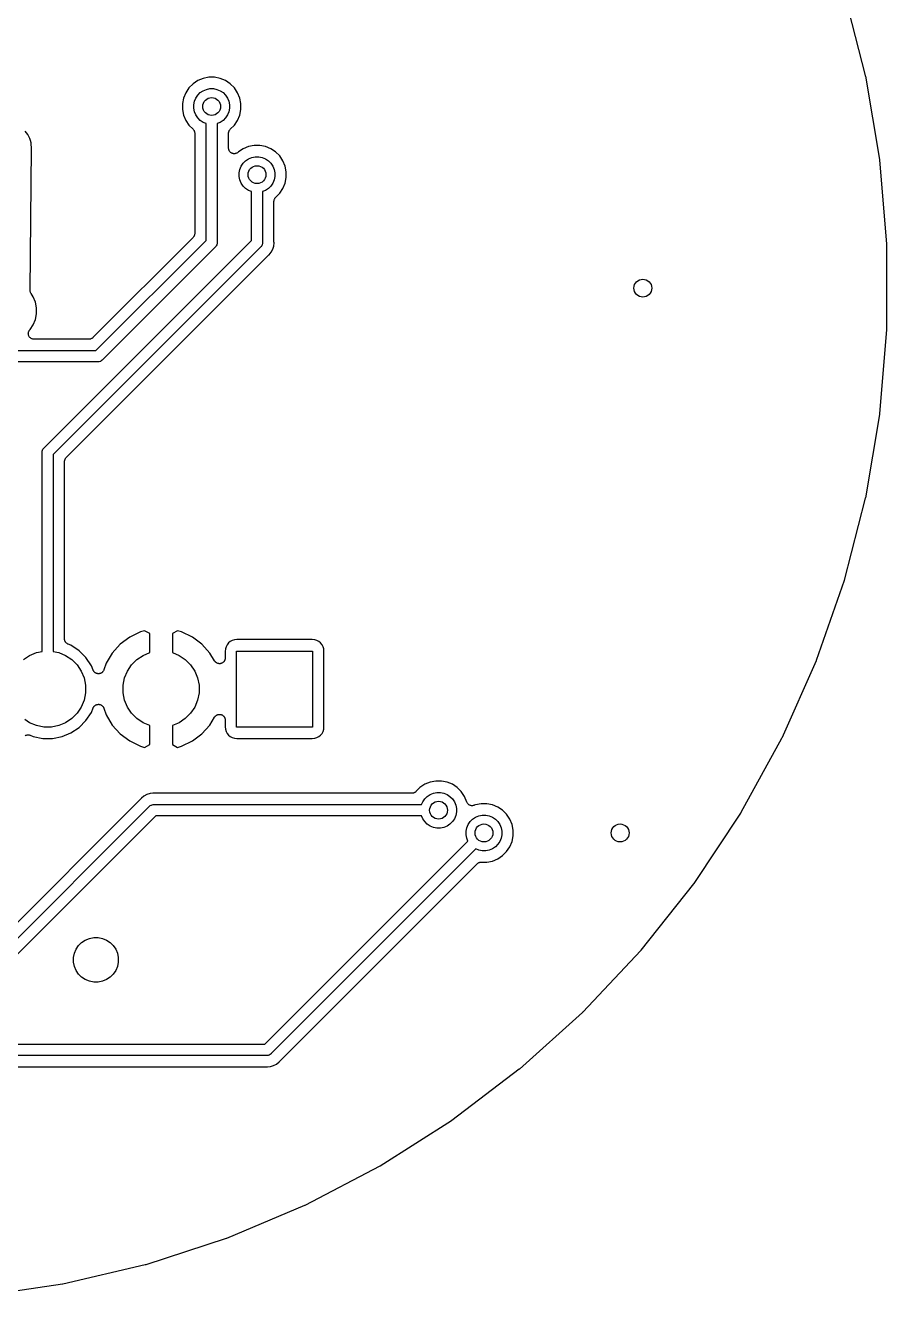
# Model space of a CAD drawing. Extents: x 5.29 to 7.07, y -4.51 to -2.72.
# Drawn here: x 6.316 to 7.075, y -4.508 to -3.389 of the extents above; entities that cross this region are included whole.
import ezdxf

# ---------------------------------------------------------------- set-up
doc = ezdxf.new("R2010")
doc.units = 0
doc.header["$MEASUREMENT"] = 0
doc.layers.add('BLACK', color=7, linetype='CONTINUOUS')

msp = doc.modelspace()

# ---------------------------------------------------------------- linework, layer by layer
at = {"layer": 'BLACK', "linetype": 'CONTINUOUS'}
for p, q in [((7.03751, -3.36055), (7.05603, -3.43271)), ((6.4678, -3.43718), (6.46359, -3.44)), ((6.47249, -3.43524), (6.4678, -3.43718)), ((6.47746, -3.43425), (6.47249, -3.43524)), ((6.48254, -3.43425), (6.47746, -3.43425)), ((6.48751, -3.43524), (6.48254, -3.43425)), ((6.4922, -3.43718), (6.48751, -3.43524)), ((6.49641, -3.44), (6.4922, -3.43718)), ((7.05603, -3.43271), (7.05605, -3.43278)), ((7.05605, -3.43278), (7.05608, -3.43295)), ((7.05608, -3.43295), (7.05612, -3.43312)), ((7.05612, -3.43312), (7.06855, -3.50658)), ((6.45718, -3.4478), (6.45524, -3.45249)), ((6.46, -3.44359), (6.45718, -3.4478)), ((6.46359, -3.44), (6.46, -3.44359)), ((6.46777, -3.44996), (6.46996, -3.44777)), ((6.46996, -3.44777), (6.47254, -3.44604)), ((6.47254, -3.44604), (6.47541, -3.44486)), ((6.47541, -3.44486), (6.47845, -3.44425)), ((6.47845, -3.44425), (6.48155, -3.44425)), ((6.48155, -3.44425), (6.48459, -3.44486)), ((6.48459, -3.44486), (6.48746, -3.44604)), ((6.48746, -3.44604), (6.49004, -3.44777)), ((6.49004, -3.44777), (6.49223, -3.44996)), ((6.5, -3.44359), (6.49641, -3.44)), ((6.50282, -3.4478), (6.5, -3.44359)), ((6.50476, -3.45249), (6.50282, -3.4478)), ((6.45524, -3.45249), (6.45425, -3.45746)), ((6.45425, -3.45746), (6.45425, -3.46254)), ((6.46425, -3.45845), (6.46486, -3.45541)), ((6.46425, -3.46155), (6.46425, -3.45845)), ((6.46486, -3.45541), (6.46604, -3.45254)), ((6.46604, -3.45254), (6.46777, -3.44996)), ((6.49223, -3.44996), (6.49396, -3.45254)), ((6.49396, -3.45254), (6.49514, -3.45541)), ((6.49514, -3.45541), (6.49575, -3.45845)), ((6.49575, -3.45845), (6.49575, -3.46155)), ((6.50575, -3.45746), (6.50476, -3.45249)), ((6.50575, -3.46254), (6.50575, -3.45746)), ((6.45425, -3.46254), (6.45524, -3.46751)), ((6.45524, -3.46751), (6.45718, -3.4722)), ((6.46486, -3.46459), (6.46425, -3.46155)), ((6.46604, -3.46746), (6.46486, -3.46459)), ((6.46777, -3.47004), (6.46604, -3.46746)), ((6.46996, -3.47223), (6.46777, -3.47004)), ((6.49223, -3.47004), (6.49004, -3.47223)), ((6.49396, -3.46746), (6.49223, -3.47004)), ((6.49514, -3.46459), (6.49396, -3.46746)), ((6.49575, -3.46155), (6.49514, -3.46459)), ((6.50282, -3.4722), (6.50476, -3.46751)), ((6.50476, -3.46751), (6.50575, -3.46254)), ((6.31668, -3.48314), (6.31553, -3.4817)), ((6.45718, -3.4722), (6.46, -3.47641)), ((6.46, -3.47641), (6.46361, -3.48003)), ((6.46361, -3.48003), (6.46363, -3.48004)), ((6.46363, -3.48004), (6.46363, -3.48004)), ((6.46363, -3.48004), (6.46363, -3.48004)), ((6.46363, -3.48004), (6.46366, -3.48008)), ((6.46366, -3.48008), (6.46395, -3.48044)), ((6.46395, -3.48044), (6.46424, -3.4808)), ((6.46424, -3.4808), (6.46426, -3.48082)), ((6.46426, -3.48082), (6.46427, -3.48084)), ((6.46427, -3.48084), (6.46448, -3.48125)), ((6.46448, -3.48125), (6.4647, -3.48166)), ((6.4647, -3.48166), (6.46471, -3.48168)), ((6.46471, -3.48168), (6.46472, -3.48171)), ((6.46472, -3.48171), (6.46485, -3.48215)), ((6.46485, -3.48215), (6.46498, -3.48259)), ((6.46498, -3.48259), (6.46499, -3.48262)), ((6.46499, -3.48262), (6.46499, -3.48264)), ((6.46499, -3.48264), (6.46503, -3.4831)), ((6.47254, -3.47396), (6.46996, -3.47223)), ((6.47508, -3.47501), (6.47254, -3.47396)), ((6.47508, -3.57796), (6.47508, -3.47501)), ((6.48746, -3.47396), (6.48492, -3.47501)), ((6.48492, -3.47501), (6.48492, -3.57976)), ((6.49004, -3.47223), (6.48746, -3.47396)), ((6.49492, -3.48349), (6.49497, -3.48303)), ((6.49497, -3.48303), (6.49502, -3.48257)), ((6.49502, -3.48257), (6.49503, -3.48255)), ((6.49503, -3.48252), (6.49517, -3.48208)), ((6.49503, -3.48255), (6.49503, -3.48252)), ((6.49517, -3.48208), (6.49531, -3.48164)), ((6.49531, -3.48164), (6.49532, -3.48162)), ((6.49532, -3.48162), (6.49533, -3.48159)), ((6.49533, -3.48159), (6.49555, -3.48119)), ((6.49555, -3.48119), (6.49577, -3.48078)), ((6.49577, -3.48078), (6.49578, -3.48076)), ((6.49578, -3.48076), (6.4958, -3.48074)), ((6.4958, -3.48074), (6.49609, -3.48039)), ((6.49609, -3.48039), (6.49639, -3.48003)), ((6.49639, -3.48003), (6.5, -3.47641)), ((6.5, -3.47641), (6.50282, -3.4722)), ((6.31669, -3.48314), (6.31668, -3.48314)), ((6.31671, -3.48317), (6.31669, -3.48314)), ((6.31794, -3.48467), (6.31671, -3.48317)), ((6.31884, -3.48638), (6.31794, -3.48467)), ((6.31886, -3.48642), (6.31884, -3.48638)), ((6.31884, -3.48638), (6.31884, -3.48638)), ((6.31977, -3.48813), (6.31886, -3.48642)), ((6.32031, -3.48998), (6.31977, -3.48813)), ((6.32033, -3.49002), (6.32031, -3.48998)), ((6.32031, -3.48998), (6.32031, -3.48998)), ((6.32089, -3.49187), (6.32033, -3.49002)), ((6.32106, -3.4938), (6.32089, -3.49187)), ((6.32106, -3.49384), (6.32106, -3.4938)), ((6.32106, -3.4938), (6.32106, -3.4938)), ((6.32124, -3.49568), (6.32106, -3.49384)), ((6.46503, -3.4831), (6.46508, -3.48356)), ((6.46508, -3.48356), (6.46508, -3.57175)), ((6.49492, -3.48354), (6.49492, -3.48349)), ((6.49492, -3.48355), (6.49492, -3.48354)), ((6.49492, -3.48356), (6.49492, -3.48355)), ((6.49492, -3.48355), (6.49492, -3.48355)), ((6.49492, -3.49659), (6.49492, -3.48356)), ((6.51746, -3.49425), (6.51249, -3.49524)), ((6.52254, -3.49425), (6.51746, -3.49425)), ((6.52751, -3.49524), (6.52254, -3.49425)), ((6.32001, -3.62203), (6.32114, -3.49696)), ((6.32114, -3.49689), (6.32116, -3.49671)), ((6.32114, -3.49696), (6.32114, -3.49689)), ((6.32116, -3.49652), (6.32124, -3.49568)), ((6.32116, -3.49671), (6.32116, -3.49652)), ((6.49497, -3.49707), (6.49492, -3.49659)), ((6.49501, -3.49755), (6.49497, -3.49707)), ((6.49502, -3.49756), (6.49501, -3.49755)), ((6.49502, -3.49757), (6.49502, -3.49756)), ((6.49516, -3.49802), (6.49502, -3.49757)), ((6.49529, -3.49848), (6.49516, -3.49802)), ((6.4953, -3.49849), (6.49529, -3.49848)), ((6.4953, -3.4985), (6.4953, -3.49849)), ((6.49552, -3.49892), (6.4953, -3.4985)), ((6.49575, -3.49935), (6.49552, -3.49892)), ((6.49576, -3.49936), (6.49575, -3.49935)), ((6.49575, -3.49935), (6.49575, -3.49935)), ((6.49606, -3.49973), (6.49576, -3.49936)), ((6.49636, -3.50011), (6.49606, -3.49973)), ((6.49637, -3.50011), (6.49636, -3.50011)), ((6.49637, -3.50012), (6.49637, -3.50011)), ((6.49674, -3.50042), (6.49637, -3.50012)), ((6.49711, -3.50073), (6.49674, -3.50042)), ((6.49712, -3.50073), (6.49711, -3.50073)), ((6.49713, -3.50074), (6.49712, -3.50073)), ((6.49755, -3.50097), (6.49713, -3.50074)), ((6.49797, -3.5012), (6.49755, -3.50097)), ((6.49798, -3.5012), (6.49797, -3.5012)), ((6.49844, -3.50135), (6.49798, -3.5012)), ((6.49798, -3.5012), (6.49798, -3.5012)), ((6.4989, -3.50149), (6.49844, -3.50135)), ((6.49891, -3.50149), (6.4989, -3.50149)), ((6.49892, -3.50149), (6.49891, -3.50149)), ((6.49939, -3.50154), (6.49892, -3.50149)), ((6.49987, -3.50159), (6.49939, -3.50154)), ((6.49988, -3.50159), (6.49987, -3.50159)), ((6.49989, -3.50159), (6.49988, -3.50159)), ((6.50036, -3.50155), (6.49989, -3.50159)), ((6.50084, -3.50151), (6.50036, -3.50155)), ((6.50085, -3.50151), (6.50084, -3.50151)), ((6.50086, -3.50151), (6.50085, -3.50151)), ((6.50131, -3.50137), (6.50086, -3.50151)), ((6.50178, -3.50124), (6.50131, -3.50137)), ((6.50179, -3.50123), (6.50178, -3.50124)), ((6.50222, -3.50101), (6.50179, -3.50123)), ((6.50179, -3.50123), (6.50179, -3.50123)), ((6.50264, -3.50079), (6.50222, -3.50101)), ((6.50265, -3.50078), (6.50264, -3.50079)), ((6.50266, -3.50078), (6.50265, -3.50078)), ((6.50303, -3.50048), (6.50266, -3.50078)), ((6.50341, -3.50018), (6.50303, -3.50048)), ((6.50342, -3.50017), (6.50341, -3.50018)), ((6.50346, -3.50013), (6.50342, -3.50017)), ((6.50342, -3.50017), (6.50342, -3.50017)), ((6.50342, -3.50017), (6.50342, -3.50017)), ((6.50359, -3.5), (6.50346, -3.50013)), ((6.5078, -3.49718), (6.50359, -3.5)), ((6.51249, -3.49524), (6.5078, -3.49718)), ((6.51254, -3.50604), (6.51541, -3.50486)), ((6.51541, -3.50486), (6.51845, -3.50425)), ((6.51845, -3.50425), (6.52155, -3.50425)), ((6.52155, -3.50425), (6.52459, -3.50486)), ((6.52459, -3.50486), (6.52746, -3.50604)), ((6.5322, -3.49718), (6.52751, -3.49524)), ((6.53641, -3.5), (6.5322, -3.49718)), ((6.54, -3.50359), (6.53641, -3.5)), ((6.54282, -3.5078), (6.54, -3.50359)), ((6.50425, -3.51845), (6.50486, -3.51541)), ((6.50486, -3.51541), (6.50604, -3.51254)), ((6.50604, -3.51254), (6.50777, -3.50996)), ((6.50777, -3.50996), (6.50996, -3.50777)), ((6.50996, -3.50777), (6.51254, -3.50604)), ((6.52746, -3.50604), (6.53004, -3.50777)), ((6.53004, -3.50777), (6.53223, -3.50996)), ((6.53223, -3.50996), (6.53396, -3.51254)), ((6.53396, -3.51254), (6.53514, -3.51541)), ((6.53514, -3.51541), (6.53575, -3.51845)), ((6.54476, -3.51249), (6.54282, -3.5078)), ((6.54575, -3.51746), (6.54476, -3.51249)), ((7.06855, -3.50658), (7.06856, -3.50665)), ((7.06856, -3.50665), (7.06857, -3.50682)), ((7.06857, -3.50682), (7.0686, -3.50699)), ((7.0686, -3.50699), (7.07483, -3.58123)), ((6.50425, -3.52155), (6.50425, -3.51845)), ((6.50486, -3.52459), (6.50425, -3.52155)), ((6.50604, -3.52746), (6.50486, -3.52459)), ((6.50777, -3.53004), (6.50604, -3.52746)), ((6.53396, -3.52746), (6.53223, -3.53004)), ((6.53514, -3.52459), (6.53396, -3.52746)), ((6.53575, -3.52155), (6.53514, -3.52459)), ((6.53575, -3.51845), (6.53575, -3.52155)), ((6.54282, -3.5322), (6.54476, -3.52751)), ((6.54476, -3.52751), (6.54575, -3.52254)), ((6.54575, -3.52254), (6.54575, -3.51746)), ((6.50996, -3.53223), (6.50777, -3.53004)), ((6.51254, -3.53396), (6.50996, -3.53223)), ((6.51508, -3.53501), (6.51254, -3.53396)), ((6.51508, -3.57796), (6.51508, -3.53501)), ((6.52746, -3.53396), (6.52492, -3.53501)), ((6.52492, -3.53501), (6.52492, -3.57976)), ((6.53004, -3.53223), (6.52746, -3.53396)), ((6.53223, -3.53004), (6.53004, -3.53223)), ((6.53639, -3.54003), (6.54, -3.53641)), ((6.54, -3.53641), (6.54282, -3.5322)), ((6.53492, -3.54349), (6.53497, -3.54303)), ((6.53492, -3.54354), (6.53492, -3.54349)), ((6.53492, -3.54355), (6.53492, -3.54354)), ((6.53492, -3.54356), (6.53492, -3.54355)), ((6.53492, -3.54355), (6.53492, -3.54355)), ((6.53492, -3.57902), (6.53492, -3.54356)), ((6.53497, -3.54303), (6.53502, -3.54257)), ((6.53502, -3.54257), (6.53503, -3.54255)), ((6.53503, -3.54252), (6.53517, -3.54208)), ((6.53503, -3.54255), (6.53503, -3.54252)), ((6.53517, -3.54208), (6.53531, -3.54164)), ((6.53531, -3.54164), (6.53532, -3.54162)), ((6.53532, -3.54162), (6.53533, -3.54159)), ((6.53533, -3.54159), (6.53555, -3.54119)), ((6.53555, -3.54119), (6.53577, -3.54078)), ((6.53577, -3.54078), (6.53578, -3.54076)), ((6.53578, -3.54076), (6.5358, -3.54074)), ((6.5358, -3.54074), (6.53609, -3.54039)), ((6.53609, -3.54039), (6.53639, -3.54003)), ((6.46503, -3.57228), (6.46498, -3.57274)), ((6.46508, -3.57182), (6.46503, -3.57228)), ((6.46508, -3.57175), (6.46508, -3.57176)), ((6.46508, -3.57176), (6.46508, -3.57177)), ((6.46508, -3.57177), (6.46508, -3.57177)), ((6.46508, -3.57177), (6.46508, -3.57182)), ((6.33212, -3.76092), (6.51508, -3.57796)), ((6.52331, -3.58365), (6.34035, -3.76661)), ((6.46361, -3.57528), (6.37528, -3.66361)), ((6.37796, -3.67508), (6.47508, -3.57796)), ((6.48331, -3.58365), (6.38365, -3.68331)), ((6.46391, -3.57493), (6.46361, -3.57528)), ((6.4642, -3.57457), (6.46391, -3.57493)), ((6.46422, -3.57455), (6.4642, -3.57457)), ((6.46423, -3.57453), (6.46422, -3.57455)), ((6.46445, -3.57412), (6.46423, -3.57453)), ((6.46467, -3.57372), (6.46445, -3.57412)), ((6.46468, -3.57369), (6.46467, -3.57372)), ((6.46469, -3.57367), (6.46468, -3.57369)), ((6.46483, -3.57323), (6.46469, -3.57367)), ((6.46497, -3.57279), (6.46483, -3.57323)), ((6.46498, -3.57274), (6.46497, -3.57276)), ((6.46497, -3.57276), (6.46497, -3.57279)), ((6.4835, -3.5835), (6.48331, -3.58365)), ((6.48365, -3.58331), (6.4835, -3.5835)), ((6.48411, -3.58275), (6.48365, -3.58331)), ((6.48365, -3.58331), (6.48365, -3.58331)), ((6.48457, -3.58189), (6.48411, -3.58275)), ((6.48411, -3.58275), (6.48411, -3.58275)), ((6.48485, -3.58096), (6.48457, -3.58189)), ((6.48492, -3.58024), (6.48485, -3.58096)), ((6.48492, -3.57976), (6.48494, -3.58)), ((6.48494, -3.58), (6.48492, -3.58024)), ((6.48492, -3.58024), (6.48492, -3.58024)), ((6.5235, -3.5835), (6.52331, -3.58365)), ((6.52365, -3.58331), (6.5235, -3.5835)), ((6.52411, -3.58275), (6.52365, -3.58331)), ((6.52365, -3.58331), (6.52365, -3.58331)), ((6.52457, -3.58189), (6.52411, -3.58275)), ((6.52463, -3.58168), (6.52457, -3.58189)), ((6.52485, -3.58096), (6.52463, -3.58168)), ((6.52492, -3.58024), (6.52485, -3.58096)), ((6.52492, -3.57976), (6.52494, -3.58)), ((6.52494, -3.58), (6.52492, -3.58024)), ((6.52492, -3.58024), (6.52492, -3.58024)), ((6.53385, -3.58574), (6.53471, -3.58292)), ((6.53471, -3.58292), (6.53473, -3.5827)), ((6.53473, -3.5827), (6.53495, -3.58049)), ((6.53473, -3.5827), (6.53473, -3.5827)), ((6.53494, -3.57923), (6.53492, -3.57902)), ((6.53494, -3.57944), (6.53494, -3.57923)), ((6.53495, -3.57951), (6.53494, -3.57944)), ((6.53499, -3.58), (6.53495, -3.57951)), ((6.53495, -3.58049), (6.53499, -3.58)), ((6.53495, -3.58049), (6.53495, -3.58049)), ((7.07483, -3.58123), (7.07484, -3.5813)), ((7.07484, -3.5813), (7.07483, -3.58147)), ((7.07483, -3.58147), (7.07485, -3.58165)), ((7.07485, -3.58165), (7.07485, -3.65615)), ((6.35182, -3.76928), (6.52986, -3.59124)), ((6.52986, -3.59124), (6.52991, -3.59119)), ((6.52991, -3.59119), (6.53007, -3.59106)), ((6.53007, -3.59106), (6.53022, -3.59091)), ((6.53022, -3.59091), (6.5306, -3.5906)), ((6.5306, -3.5906), (6.53247, -3.58833)), ((6.53247, -3.58833), (6.53385, -3.58574)), ((6.32005, -3.62251), (6.32001, -3.62203)), ((6.32009, -3.62299), (6.32005, -3.62251)), ((6.32009, -3.623), (6.32009, -3.62299)), ((6.32009, -3.62301), (6.32009, -3.623)), ((6.32023, -3.62347), (6.32009, -3.62301)), ((6.32036, -3.62393), (6.32023, -3.62347)), ((6.32036, -3.62394), (6.32036, -3.62393)), ((6.32037, -3.62394), (6.32036, -3.62394)), ((6.32059, -3.62436), (6.32037, -3.62394)), ((6.32081, -3.6248), (6.32059, -3.62436)), ((6.32082, -3.62481), (6.32081, -3.6248)), ((6.32085, -3.62486), (6.32082, -3.62481)), ((6.32082, -3.62481), (6.32082, -3.62481)), ((6.32082, -3.62481), (6.32082, -3.62481)), ((6.32282, -3.6278), (6.32085, -3.62486)), ((6.32476, -3.63249), (6.32282, -3.6278)), ((6.32575, -3.63746), (6.32476, -3.63249)), ((6.32575, -3.64254), (6.32575, -3.63746)), ((6.32282, -3.6522), (6.32476, -3.64751)), ((6.32476, -3.64751), (6.32575, -3.64254)), ((6.31841, -3.66004), (6.31846, -3.65957)), ((6.31841, -3.66005), (6.31841, -3.66004)), ((6.31841, -3.66006), (6.31841, -3.66005)), ((6.31845, -3.66054), (6.31841, -3.66006)), ((6.31849, -3.66102), (6.31845, -3.66054)), ((6.31846, -3.65957), (6.3185, -3.65909)), ((6.3185, -3.66102), (6.31849, -3.66102)), ((6.3185, -3.65909), (6.31851, -3.65908)), ((6.3185, -3.66103), (6.3185, -3.66102)), ((6.31863, -3.66149), (6.3185, -3.66103)), ((6.31851, -3.65907), (6.31865, -3.65861)), ((6.31851, -3.65908), (6.31851, -3.65907)), ((6.31877, -3.66195), (6.31863, -3.66149)), ((6.31865, -3.65861), (6.31879, -3.65816)), ((6.31877, -3.66196), (6.31877, -3.66195)), ((6.31878, -3.66197), (6.31877, -3.66196)), ((6.319, -3.66239), (6.31878, -3.66197)), ((6.31879, -3.65815), (6.3188, -3.65814)), ((6.31879, -3.65816), (6.31879, -3.65815)), ((6.3188, -3.65814), (6.31903, -3.65771)), ((6.31903, -3.65771), (6.31925, -3.6573)), ((6.31925, -3.6573), (6.31926, -3.65729)), ((6.31926, -3.65728), (6.31956, -3.65692)), ((6.31926, -3.65729), (6.31926, -3.65728)), ((6.31956, -3.65692), (6.31987, -3.65654)), ((6.31987, -3.65654), (6.32, -3.65641)), ((6.32, -3.65641), (6.32282, -3.6522)), ((7.07483, -3.65657), (7.0686, -3.7308)), ((7.07485, -3.65622), (7.07483, -3.65639)), ((7.07483, -3.65639), (7.07483, -3.65657)), ((7.07485, -3.65615), (7.07485, -3.65622)), ((6.31922, -3.66282), (6.319, -3.66239)), ((6.31923, -3.66282), (6.31922, -3.66282)), ((6.31923, -3.66283), (6.31923, -3.66282)), ((6.31953, -3.66321), (6.31923, -3.66283)), ((6.31983, -3.66358), (6.31953, -3.66321)), ((6.31984, -3.66358), (6.31983, -3.66358)), ((6.31985, -3.66359), (6.31984, -3.66358)), ((6.32022, -3.6639), (6.31985, -3.66359)), ((6.32058, -3.6642), (6.32022, -3.6639)), ((6.32059, -3.66421), (6.32058, -3.6642)), ((6.3206, -3.66421), (6.32059, -3.66421)), ((6.32102, -3.66444), (6.3206, -3.66421)), ((6.32144, -3.66467), (6.32102, -3.66444)), ((6.32144, -3.66468), (6.32144, -3.66467)), ((6.32145, -3.66468), (6.32144, -3.66468)), ((6.32191, -3.66482), (6.32145, -3.66468)), ((6.32237, -3.66497), (6.32191, -3.66482)), ((6.32238, -3.66497), (6.32237, -3.66497)), ((6.32237, -3.66497), (6.32237, -3.66497)), ((6.32285, -3.66502), (6.32238, -3.66497)), ((6.32334, -3.66508), (6.32285, -3.66502)), ((6.32335, -3.66508), (6.32334, -3.66508)), ((6.32341, -3.66508), (6.32335, -3.66508)), ((6.32335, -3.66508), (6.32335, -3.66508)), ((6.32335, -3.66508), (6.32335, -3.66508)), ((6.37175, -3.66508), (6.32341, -3.66508)), ((6.37221, -3.66503), (6.37175, -3.66508)), ((6.37267, -3.66499), (6.37221, -3.66503)), ((6.37269, -3.66499), (6.37267, -3.66499)), ((6.37272, -3.66498), (6.37269, -3.66499)), ((6.37316, -3.66485), (6.37272, -3.66498)), ((6.37361, -3.66472), (6.37316, -3.66485)), ((6.37363, -3.66471), (6.37361, -3.66472)), ((6.37365, -3.6647), (6.37363, -3.66471)), ((6.37406, -3.66448), (6.37365, -3.6647)), ((6.37447, -3.66427), (6.37406, -3.66448)), ((6.37449, -3.66426), (6.37447, -3.66427)), ((6.37452, -3.66424), (6.37449, -3.66426)), ((6.37487, -3.66395), (6.37452, -3.66424)), ((6.37523, -3.66366), (6.37487, -3.66395)), ((6.37527, -3.66363), (6.37523, -3.66366)), ((6.37528, -3.66361), (6.37527, -3.66363)), ((6.37527, -3.66363), (6.37527, -3.66363)), ((6.37527, -3.66363), (6.37527, -3.66363)), ((6.22492, -3.67508), (6.37796, -3.67508)), ((6.38189, -3.68457), (6.38096, -3.68485)), ((6.38275, -3.68411), (6.38189, -3.68457)), ((6.3835, -3.6835), (6.38275, -3.68411)), ((6.38365, -3.68331), (6.3835, -3.6835)), ((6.37976, -3.68492), (6.22492, -3.68492)), ((6.38, -3.68494), (6.37976, -3.68492)), ((6.38024, -3.68492), (6.38, -3.68494)), ((6.38096, -3.68485), (6.38024, -3.68492)), ((6.38024, -3.68492), (6.38024, -3.68492)), ((7.06855, -3.73122), (7.05612, -3.80467)), ((7.06856, -3.73104), (7.06855, -3.73122)), ((7.06859, -3.73087), (7.06856, -3.73104)), ((7.0686, -3.7308), (7.06859, -3.73087)), ((6.33058, -3.7636), (6.33086, -3.76267)), ((6.33086, -3.76267), (6.33132, -3.76182)), ((6.33132, -3.76182), (6.33178, -3.76126)), ((6.33178, -3.76126), (6.33194, -3.76107)), ((6.33178, -3.76126), (6.33178, -3.76126)), ((6.33194, -3.76107), (6.33212, -3.76092)), ((6.33049, -3.76457), (6.33058, -3.7636)), ((6.33051, -3.76481), (6.33049, -3.76457)), ((6.33051, -3.94009), (6.33051, -3.76481)), ((6.34035, -3.76661), (6.34035, -3.94009)), ((6.35035, -3.77275), (6.35041, -3.77229)), ((6.35035, -3.7728), (6.35035, -3.77275)), ((6.35035, -3.77282), (6.35035, -3.7728)), ((6.35035, -3.7728), (6.35035, -3.7728)), ((6.35035, -3.7728), (6.35035, -3.7728)), ((6.35035, -3.92902), (6.35035, -3.77282)), ((6.35041, -3.77229), (6.35045, -3.77183)), ((6.35045, -3.77183), (6.35046, -3.77181)), ((6.35046, -3.77178), (6.3506, -3.77134)), ((6.35046, -3.77181), (6.35046, -3.77178)), ((6.3506, -3.77134), (6.35074, -3.7709)), ((6.35074, -3.7709), (6.35075, -3.77087)), ((6.35075, -3.77087), (6.35076, -3.77085)), ((6.35076, -3.77085), (6.35098, -3.77044)), ((6.35098, -3.77044), (6.3512, -3.77004)), ((6.3512, -3.77004), (6.35122, -3.77002)), ((6.35122, -3.77002), (6.35123, -3.76999)), ((6.35123, -3.76999), (6.35152, -3.76964)), ((6.35152, -3.76964), (6.35182, -3.76928)), ((7.05603, -3.80508), (7.03751, -3.87724)), ((7.05606, -3.80491), (7.05603, -3.80508)), ((7.05611, -3.80474), (7.05606, -3.80491)), ((7.05612, -3.80467), (7.05611, -3.80474)), ((7.03739, -3.87764), (7.01289, -3.948)), ((7.03743, -3.87747), (7.03739, -3.87764)), ((7.03749, -3.87731), (7.03743, -3.87747)), ((7.03751, -3.87724), (7.03749, -3.87731)), ((6.3504, -3.92949), (6.35035, -3.92902)), ((6.35044, -3.92995), (6.3504, -3.92949)), ((6.35045, -3.92997), (6.35044, -3.92995)), ((6.35045, -3.92999), (6.35045, -3.92997)), ((6.35058, -3.93044), (6.35045, -3.92999)), ((6.35072, -3.93089), (6.35058, -3.93044)), ((6.35073, -3.93091), (6.35072, -3.93089)), ((6.35073, -3.93093), (6.35073, -3.93091)), ((6.35095, -3.93134), (6.35073, -3.93093)), ((6.40783, -3.92747), (6.39944, -3.93373)), ((6.4174, -3.92291), (6.40783, -3.92747)), ((6.42087, -3.92186), (6.4174, -3.92291)), ((6.42543, -3.92427), (6.42087, -3.92186)), ((6.42543, -3.94115), (6.42543, -3.92427)), ((6.45, -3.92186), (6.44543, -3.92427)), ((6.44543, -3.92427), (6.44543, -3.94115)), ((6.45347, -3.92291), (6.45, -3.92186)), ((6.46303, -3.92747), (6.45347, -3.92291)), ((6.47143, -3.93373), (6.46303, -3.92747)), ((6.49812, -3.93048), (6.49639, -3.93141)), ((6.50001, -3.92991), (6.49812, -3.93048)), ((6.50221, -3.92969), (6.50001, -3.92991)), ((6.56865, -3.92969), (6.50221, -3.92969)), ((6.57086, -3.92991), (6.56865, -3.92969)), ((6.57274, -3.93048), (6.57086, -3.92991)), ((6.57448, -3.93141), (6.57274, -3.93048)), ((6.31958, -3.94357), (6.32567, -3.94105)), ((6.32567, -3.94105), (6.33051, -3.94009)), ((6.34035, -3.94009), (6.34519, -3.94105)), ((6.34519, -3.94105), (6.35128, -3.94357)), ((6.35117, -3.93175), (6.35095, -3.93134)), ((6.35118, -3.93177), (6.35117, -3.93175)), ((6.35119, -3.93179), (6.35118, -3.93177)), ((6.35148, -3.93215), (6.35119, -3.93179)), ((6.35178, -3.93251), (6.35148, -3.93215)), ((6.35179, -3.93253), (6.35178, -3.93251)), ((6.35181, -3.93255), (6.35179, -3.93253)), ((6.35216, -3.93284), (6.35181, -3.93255)), ((6.35252, -3.93314), (6.35216, -3.93284)), ((6.35254, -3.93315), (6.35252, -3.93314)), ((6.35256, -3.93317), (6.35254, -3.93315)), ((6.35297, -3.93339), (6.35256, -3.93317)), ((6.35338, -3.93361), (6.35297, -3.93339)), ((6.35342, -3.93363), (6.35338, -3.93361)), ((6.35344, -3.93364), (6.35342, -3.93363)), ((6.35342, -3.93363), (6.35342, -3.93363)), ((6.35342, -3.93363), (6.35342, -3.93363)), ((6.35602, -3.93471), (6.35344, -3.93364)), ((6.36314, -3.93947), (6.35602, -3.93471)), ((6.36919, -3.94552), (6.36314, -3.93947)), ((6.39242, -3.94151), (6.38706, -3.95051)), ((6.39944, -3.93373), (6.39242, -3.94151)), ((6.41958, -3.94357), (6.42543, -3.94115)), ((6.44543, -3.94115), (6.45128, -3.94357)), ((6.47844, -3.94151), (6.47143, -3.93373)), ((6.4826, -3.94849), (6.47844, -3.94151)), ((6.49211, -3.9378), (6.4919, -3.94001)), ((6.4919, -3.94001), (6.4919, -3.94593)), ((6.49269, -3.93592), (6.49211, -3.9378)), ((6.49361, -3.93418), (6.49269, -3.93592)), ((6.49486, -3.93266), (6.49361, -3.93418)), ((6.49639, -3.93141), (6.49486, -3.93266)), ((6.50197, -4.00669), (6.50197, -3.93976)), ((6.50197, -3.93976), (6.5689, -3.93976)), ((6.5689, -3.93976), (6.5689, -4.00669)), ((6.576, -3.93266), (6.57448, -3.93141)), ((6.57725, -3.93418), (6.576, -3.93266)), ((6.57818, -3.93592), (6.57725, -3.93418)), ((6.57875, -3.9378), (6.57818, -3.93592)), ((6.57897, -3.94001), (6.57875, -3.9378)), ((6.57897, -4.00645), (6.57897, -3.94001)), ((6.3141, -3.94723), (6.31958, -3.94357)), ((6.35128, -3.94357), (6.35677, -3.94723)), ((6.35677, -3.94723), (6.36143, -3.9519)), ((6.36143, -3.9519), (6.36509, -3.95738)), ((6.37395, -3.95264), (6.36919, -3.94552)), ((6.37563, -3.95668), (6.37395, -3.95264)), ((6.38706, -3.95051), (6.38496, -3.95644)), ((6.40578, -3.95738), (6.40944, -3.9519)), ((6.40944, -3.9519), (6.4141, -3.94723)), ((6.4141, -3.94723), (6.41958, -3.94357)), ((6.45128, -3.94357), (6.45677, -3.94723)), ((6.45677, -3.94723), (6.46143, -3.9519)), ((6.46143, -3.9519), (6.46509, -3.95738)), ((6.48267, -3.94859), (6.4826, -3.94849)), ((6.48273, -3.9487), (6.48267, -3.94859)), ((6.48296, -3.94898), (6.48273, -3.9487)), ((6.48318, -3.94927), (6.48296, -3.94898)), ((6.48327, -3.94936), (6.48318, -3.94927)), ((6.48335, -3.94945), (6.48327, -3.94936)), ((6.48363, -3.94969), (6.48335, -3.94945)), ((6.4839, -3.94993), (6.48363, -3.94969)), ((6.484, -3.95), (6.4839, -3.94993)), ((6.4841, -3.95008), (6.484, -3.95)), ((6.48442, -3.95025), (6.4841, -3.95008)), ((6.48473, -3.95044), (6.48442, -3.95025)), ((6.48485, -3.95048), (6.48473, -3.95044)), ((6.48496, -3.95054), (6.48485, -3.95048)), ((6.48531, -3.95065), (6.48496, -3.95054)), ((6.48565, -3.95077), (6.48531, -3.95065)), ((6.48577, -3.95079), (6.48565, -3.95077)), ((6.48589, -3.95083), (6.48577, -3.95079)), ((6.48625, -3.95087), (6.48589, -3.95083)), ((6.48662, -3.95092), (6.48625, -3.95087)), ((6.48674, -3.95092), (6.48662, -3.95092)), ((6.48686, -3.95093), (6.48674, -3.95092)), ((6.48722, -3.9509), (6.48686, -3.95093)), ((6.48759, -3.95088), (6.48722, -3.9509)), ((6.48771, -3.95085), (6.48759, -3.95088)), ((6.48783, -3.95084), (6.48771, -3.95085)), ((6.48818, -3.95074), (6.48783, -3.95084)), ((6.48854, -3.95065), (6.48818, -3.95074)), ((6.48865, -3.9506), (6.48854, -3.95065)), ((6.48877, -3.95057), (6.48865, -3.9506)), ((6.48909, -3.9504), (6.48877, -3.95057)), ((6.48942, -3.95024), (6.48909, -3.9504)), ((6.48952, -3.95017), (6.48942, -3.95024)), ((6.48963, -3.95011), (6.48952, -3.95017)), ((6.48992, -3.94989), (6.48963, -3.95011)), ((6.49021, -3.94967), (6.48992, -3.94989)), ((6.4903, -3.94958), (6.49021, -3.94967)), ((6.49039, -3.9495), (6.4903, -3.94958)), ((6.49063, -3.94922), (6.49039, -3.9495)), ((6.49088, -3.94895), (6.49063, -3.94922)), ((6.49094, -3.94885), (6.49088, -3.94895)), ((6.49102, -3.94876), (6.49094, -3.94885)), ((6.4912, -3.94844), (6.49102, -3.94876)), ((6.49139, -3.94812), (6.4912, -3.94844)), ((6.49143, -3.94801), (6.49139, -3.94812)), ((6.49149, -3.9479), (6.49143, -3.94801)), ((6.4916, -3.94755), (6.49149, -3.9479)), ((6.49173, -3.94721), (6.4916, -3.94755)), ((6.49175, -3.94709), (6.49173, -3.94721)), ((6.49179, -3.94697), (6.49175, -3.94709)), ((6.49183, -3.94661), (6.49179, -3.94697)), ((6.49189, -3.94625), (6.49183, -3.94661)), ((6.4919, -3.946), (6.49188, -3.94612)), ((6.49188, -3.94612), (6.49189, -3.94625)), ((6.4919, -3.94593), (6.4919, -3.946)), ((7.01273, -3.94839), (6.98243, -4.01645)), ((7.01279, -3.94822), (7.01273, -3.94839)), ((7.01286, -3.94806), (7.01279, -3.94822)), ((7.01289, -3.948), (7.01286, -3.94806)), ((6.36509, -3.95738), (6.36761, -3.96347)), ((6.36761, -3.96347), (6.3689, -3.96993)), ((6.37568, -3.95679), (6.37563, -3.95668)), ((6.37572, -3.9569), (6.37568, -3.95679)), ((6.37591, -3.95722), (6.37572, -3.9569)), ((6.37609, -3.95754), (6.37591, -3.95722)), ((6.37616, -3.95764), (6.37609, -3.95754)), ((6.37622, -3.95774), (6.37616, -3.95764)), ((6.37647, -3.95802), (6.37622, -3.95774)), ((6.3767, -3.9583), (6.37647, -3.95802)), ((6.3768, -3.95838), (6.3767, -3.9583)), ((6.37688, -3.95847), (6.3768, -3.95838)), ((6.37717, -3.95869), (6.37688, -3.95847)), ((6.37746, -3.95892), (6.37717, -3.95869)), ((6.37756, -3.95898), (6.37746, -3.95892)), ((6.37766, -3.95905), (6.37756, -3.95898)), ((6.37799, -3.95921), (6.37766, -3.95905)), ((6.37832, -3.95938), (6.37799, -3.95921)), ((6.37843, -3.95942), (6.37832, -3.95938)), ((6.37854, -3.95947), (6.37843, -3.95942)), ((6.3789, -3.95956), (6.37854, -3.95947)), ((6.37925, -3.95967), (6.3789, -3.95956)), ((6.37937, -3.95968), (6.37925, -3.95967)), ((6.37949, -3.95971), (6.37937, -3.95968)), ((6.37985, -3.95973), (6.37949, -3.95971)), ((6.38022, -3.95977), (6.37985, -3.95973)), ((6.38034, -3.95976), (6.38022, -3.95977)), ((6.38046, -3.95977), (6.38034, -3.95976)), ((6.38082, -3.95971), (6.38046, -3.95977)), ((6.38119, -3.95968), (6.38082, -3.95971)), ((6.38131, -3.95965), (6.38119, -3.95968)), ((6.38143, -3.95963), (6.38131, -3.95965)), ((6.38177, -3.95951), (6.38143, -3.95963)), ((6.38213, -3.9594), (6.38177, -3.95951)), ((6.38223, -3.95935), (6.38213, -3.9594)), ((6.38235, -3.95931), (6.38223, -3.95935)), ((6.38266, -3.95912), (6.38235, -3.95931)), ((6.38299, -3.95895), (6.38266, -3.95912)), ((6.38308, -3.95887), (6.38299, -3.95895)), ((6.38319, -3.95881), (6.38308, -3.95887)), ((6.38346, -3.95857), (6.38319, -3.95881)), ((6.38375, -3.95834), (6.38346, -3.95857)), ((6.38383, -3.95824), (6.38375, -3.95834)), ((6.38392, -3.95816), (6.38383, -3.95824)), ((6.38414, -3.95787), (6.38392, -3.95816)), ((6.38438, -3.95759), (6.38414, -3.95787)), ((6.38443, -3.95748), (6.38438, -3.95759)), ((6.38451, -3.95739), (6.38443, -3.95748)), ((6.38467, -3.95705), (6.38451, -3.95739)), ((6.38484, -3.95673), (6.38467, -3.95705)), ((6.38488, -3.95662), (6.38484, -3.95673)), ((6.38493, -3.95651), (6.38488, -3.95662)), ((6.38496, -3.95644), (6.38493, -3.95651)), ((6.40197, -3.96993), (6.40325, -3.96347)), ((6.40325, -3.96347), (6.40578, -3.95738)), ((6.46509, -3.95738), (6.46761, -3.96347)), ((6.46761, -3.96347), (6.4689, -3.96993)), ((6.3689, -3.96993), (6.3689, -3.97652)), ((6.40197, -3.97652), (6.40197, -3.96993)), ((6.4689, -3.96993), (6.4689, -3.97652)), ((6.36761, -3.98299), (6.36509, -3.98908)), ((6.3689, -3.97652), (6.36761, -3.98299)), ((6.37838, -3.98705), (6.3785, -3.98701)), ((6.3785, -3.98701), (6.37861, -3.98696)), ((6.37861, -3.98696), (6.37896, -3.98688)), ((6.37896, -3.98688), (6.37932, -3.98677)), ((6.37932, -3.98677), (6.37944, -3.98676)), ((6.37944, -3.98676), (6.37956, -3.98673)), ((6.37956, -3.98673), (6.37992, -3.98672)), ((6.37992, -3.98672), (6.38029, -3.98669)), ((6.38029, -3.98669), (6.38041, -3.9867)), ((6.38041, -3.9867), (6.38053, -3.98669)), ((6.38053, -3.98669), (6.38089, -3.98675)), ((6.38089, -3.98675), (6.38126, -3.98679)), ((6.38126, -3.98679), (6.38137, -3.98683)), ((6.38137, -3.98683), (6.38149, -3.98684)), ((6.38149, -3.98684), (6.38184, -3.98697)), ((6.38184, -3.98697), (6.38219, -3.98708)), ((6.40325, -3.98299), (6.40197, -3.97652)), ((6.40578, -3.98908), (6.40325, -3.98299)), ((6.46761, -3.98299), (6.46509, -3.98908)), ((6.4689, -3.97652), (6.46761, -3.98299)), ((6.36143, -3.99456), (6.35677, -3.99922)), ((6.36509, -3.98908), (6.36143, -3.99456)), ((6.36919, -4.00094), (6.37395, -3.99382)), ((6.37395, -3.99382), (6.37563, -3.98977)), ((6.37563, -3.98977), (6.37565, -3.98971)), ((6.37565, -3.98971), (6.37571, -3.9896)), ((6.37571, -3.9896), (6.37575, -3.98949)), ((6.37575, -3.98949), (6.37595, -3.98918)), ((6.37595, -3.98918), (6.37612, -3.98885)), ((6.37612, -3.98885), (6.3762, -3.98876)), ((6.3762, -3.98876), (6.37627, -3.98866)), ((6.37627, -3.98866), (6.37652, -3.98839)), ((6.37652, -3.98839), (6.37675, -3.98811)), ((6.37675, -3.98811), (6.37685, -3.98803)), ((6.37685, -3.98803), (6.37693, -3.98794)), ((6.37693, -3.98794), (6.37723, -3.98773)), ((6.37723, -3.98773), (6.37751, -3.9875)), ((6.37751, -3.9875), (6.37762, -3.98744)), ((6.37762, -3.98744), (6.37772, -3.98737)), ((6.37772, -3.98737), (6.37805, -3.98722)), ((6.37805, -3.98722), (6.37838, -3.98705)), ((6.38219, -3.98708), (6.3823, -3.98714)), ((6.3823, -3.98714), (6.38241, -3.98718)), ((6.38241, -3.98718), (6.38273, -3.98737)), ((6.38273, -3.98737), (6.38305, -3.98755)), ((6.38305, -3.98755), (6.38314, -3.98762)), ((6.38314, -3.98762), (6.38325, -3.98769)), ((6.38325, -3.98769), (6.38352, -3.98793)), ((6.38352, -3.98793), (6.3838, -3.98817)), ((6.3838, -3.98817), (6.38388, -3.98826)), ((6.38388, -3.98826), (6.38396, -3.98835)), ((6.38396, -3.98835), (6.38418, -3.98864)), ((6.38418, -3.98864), (6.38441, -3.98893)), ((6.38441, -3.98893), (6.38447, -3.98903)), ((6.38447, -3.98903), (6.38454, -3.98913)), ((6.38454, -3.98913), (6.3847, -3.98946)), ((6.3847, -3.98946), (6.38487, -3.98979)), ((6.38487, -3.98979), (6.38491, -3.98991)), ((6.38491, -3.98991), (6.38496, -3.99001)), ((6.38496, -3.99001), (6.38706, -3.99595)), ((6.38706, -3.99595), (6.39242, -4.00495)), ((6.40944, -3.99456), (6.40578, -3.98908)), ((6.4141, -3.99922), (6.40944, -3.99456)), ((6.46143, -3.99456), (6.45677, -3.99922)), ((6.46509, -3.98908), (6.46143, -3.99456)), ((6.47844, -4.00495), (6.4826, -3.99797)), ((6.4826, -3.99797), (6.48264, -3.99791)), ((6.48264, -3.99791), (6.48271, -3.99781)), ((6.48271, -3.99781), (6.48277, -3.9977)), ((6.48277, -3.9977), (6.48301, -3.99742)), ((6.48301, -3.99742), (6.48323, -3.99713)), ((6.48323, -3.99713), (6.48332, -3.99705)), ((6.48332, -3.99705), (6.4834, -3.99695)), ((6.4834, -3.99695), (6.48368, -3.99672)), ((6.48368, -3.99672), (6.48396, -3.99648)), ((6.48396, -3.99648), (6.48406, -3.99642)), ((6.48406, -3.99642), (6.48416, -3.99634)), ((6.48416, -3.99634), (6.48448, -3.99617)), ((6.48448, -3.99617), (6.4848, -3.99599)), ((6.4848, -3.99599), (6.48491, -3.99595)), ((6.48491, -3.99595), (6.48502, -3.99589)), ((6.48502, -3.99589), (6.48537, -3.99579)), ((6.48537, -3.99579), (6.48572, -3.99567)), ((6.48572, -3.99567), (6.48584, -3.99565)), ((6.48584, -3.99565), (6.48596, -3.99561)), ((6.48596, -3.99561), (6.48632, -3.99558)), ((6.48632, -3.99558), (6.48668, -3.99553)), ((6.48668, -3.99553), (6.48681, -3.99554)), ((6.48681, -3.99554), (6.48693, -3.99553)), ((6.48693, -3.99553), (6.48729, -3.99556)), ((6.48729, -3.99556), (6.48766, -3.99558)), ((6.48766, -3.99558), (6.48778, -3.99562)), ((6.48778, -3.99562), (6.4879, -3.99563)), ((6.4879, -3.99563), (6.48825, -3.99574)), ((6.48825, -3.99574), (6.4886, -3.99583)), ((6.4886, -3.99583), (6.48872, -3.99588)), ((6.48872, -3.99588), (6.48883, -3.99592)), ((6.48883, -3.99592), (6.48916, -3.99609)), ((6.48916, -3.99609), (6.48948, -3.99625)), ((6.48948, -3.99625), (6.48958, -3.99632)), ((6.48958, -3.99632), (6.48969, -3.99638)), ((6.48969, -3.99638), (6.48997, -3.99661)), ((6.48997, -3.99661), (6.49027, -3.99683)), ((6.49027, -3.99683), (6.49035, -3.99692)), ((6.49035, -3.99692), (6.49044, -3.997)), ((6.49044, -3.997), (6.49067, -3.99729)), ((6.49067, -3.99729), (6.49092, -3.99756)), ((6.49092, -3.99756), (6.49098, -3.99766)), ((6.49098, -3.99766), (6.49106, -3.99776)), ((6.49106, -3.99776), (6.49123, -3.99808)), ((6.49123, -3.99808), (6.49142, -3.9984)), ((6.31958, -4.00288), (6.31548, -4.00014)), ((6.32567, -4.00541), (6.31958, -4.00288)), ((6.33214, -4.00669), (6.32567, -4.00541)), ((6.33873, -4.00669), (6.33214, -4.00669)), ((6.34519, -4.00541), (6.33873, -4.00669)), ((6.35128, -4.00288), (6.34519, -4.00541)), ((6.35677, -3.99922), (6.35128, -4.00288)), ((6.35602, -4.01175), (6.36314, -4.00699)), ((6.36314, -4.00699), (6.36919, -4.00094)), ((6.39242, -4.00495), (6.39944, -4.01273)), ((6.41958, -4.00288), (6.4141, -3.99922)), ((6.42543, -4.00531), (6.41958, -4.00288)), ((6.42543, -4.02219), (6.42543, -4.00531)), ((6.45128, -4.00288), (6.44543, -4.00531)), ((6.44543, -4.00531), (6.44543, -4.02219)), ((6.45677, -3.99922), (6.45128, -4.00288)), ((6.47143, -4.01273), (6.47844, -4.00495)), ((6.49142, -3.9984), (6.49146, -3.99851)), ((6.49146, -3.99851), (6.49152, -3.99862)), ((6.49152, -3.99862), (6.49162, -3.99897)), ((6.49162, -3.99897), (6.49175, -3.99932)), ((6.49175, -3.99932), (6.49177, -3.99944)), ((6.49177, -3.99944), (6.4918, -3.99956)), ((6.4918, -3.99956), (6.49184, -3.99992)), ((6.49184, -3.99992), (6.49189, -4.00028)), ((6.49189, -4.00028), (6.49188, -4.0004)), ((6.49188, -4.0004), (6.4919, -4.00053)), ((6.4919, -4.00053), (6.4919, -4.00645)), ((6.4919, -4.00645), (6.49211, -4.00865)), ((6.49211, -4.00865), (6.49269, -4.01054)), ((6.5689, -4.00669), (6.50197, -4.00669)), ((6.57818, -4.01054), (6.57875, -4.00865)), ((6.57875, -4.00865), (6.57897, -4.00645)), ((6.31554, -4.01438), (6.31595, -4.01417)), ((6.31595, -4.01417), (6.31636, -4.01395)), ((6.31636, -4.01395), (6.31638, -4.01394)), ((6.31638, -4.01394), (6.3164, -4.01393)), ((6.3164, -4.01393), (6.31685, -4.0138)), ((6.31685, -4.0138), (6.3173, -4.01367)), ((6.3173, -4.01367), (6.31732, -4.01366)), ((6.31732, -4.01366), (6.31734, -4.01366)), ((6.31734, -4.01366), (6.31781, -4.01362)), ((6.31781, -4.01362), (6.31827, -4.01357)), ((6.31827, -4.01357), (6.31829, -4.01358)), ((6.31829, -4.01358), (6.31831, -4.01357)), ((6.31831, -4.01357), (6.31878, -4.01362)), ((6.31878, -4.01362), (6.31924, -4.01367)), ((6.31924, -4.01367), (6.31926, -4.01368)), ((6.31926, -4.01368), (6.31928, -4.01368)), ((6.31928, -4.01368), (6.31973, -4.01382)), ((6.31973, -4.01382), (6.32017, -4.01395)), ((6.32017, -4.01395), (6.32275, -4.01502)), ((6.32275, -4.01502), (6.33115, -4.01669)), ((6.33115, -4.01669), (6.33971, -4.01669)), ((6.33971, -4.01669), (6.34811, -4.01502)), ((6.34811, -4.01502), (6.35602, -4.01175)), ((6.39944, -4.01273), (6.40783, -4.01899)), ((6.40783, -4.01899), (6.4174, -4.02355)), ((6.45347, -4.02355), (6.46303, -4.01899)), ((6.46303, -4.01899), (6.47143, -4.01273)), ((6.49269, -4.01054), (6.49361, -4.01228)), ((6.49361, -4.01228), (6.49486, -4.0138)), ((6.49486, -4.0138), (6.49639, -4.01505)), ((6.49639, -4.01505), (6.49812, -4.01598)), ((6.49812, -4.01598), (6.50001, -4.01655)), ((6.50001, -4.01655), (6.50221, -4.01677)), ((6.50221, -4.01677), (6.56865, -4.01677)), ((6.56865, -4.01677), (6.57086, -4.01655)), ((6.57086, -4.01655), (6.57274, -4.01598)), ((6.57274, -4.01598), (6.57448, -4.01505)), ((6.57448, -4.01505), (6.576, -4.0138)), ((6.576, -4.0138), (6.57725, -4.01228)), ((6.57725, -4.01228), (6.57818, -4.01054)), ((6.98224, -4.01682), (6.94635, -4.08211)), ((6.98231, -4.01666), (6.98224, -4.01682)), ((6.9824, -4.01651), (6.98231, -4.01666)), ((6.98243, -4.01645), (6.9824, -4.01651)), ((6.4174, -4.02355), (6.42087, -4.0246)), ((6.42087, -4.0246), (6.42543, -4.02219)), ((6.44543, -4.02219), (6.45, -4.0246)), ((6.45, -4.0246), (6.45347, -4.02355)), ((6.42574, -4.06529), (6.42292, -4.06615)), ((6.42817, -4.06505), (6.42574, -4.06529)), ((6.42866, -4.06501), (6.42817, -4.06505)), ((6.42915, -4.06505), (6.42866, -4.06501)), ((6.42936, -4.06505), (6.42915, -4.06505)), ((6.42957, -4.06508), (6.42936, -4.06505)), ((6.42964, -4.06508), (6.42957, -4.06508)), ((6.65644, -4.06508), (6.42964, -4.06508)), ((6.6569, -4.06503), (6.65644, -4.06508)), ((6.65736, -4.06499), (6.6569, -4.06503)), ((6.65738, -4.06499), (6.65736, -4.06499)), ((6.65741, -4.06498), (6.65738, -4.06499)), ((6.65785, -4.06485), (6.65741, -4.06498)), ((6.65829, -4.06472), (6.65785, -4.06485)), ((6.65832, -4.06471), (6.65829, -4.06472)), ((6.65834, -4.0647), (6.65832, -4.06471)), ((6.65875, -4.06448), (6.65834, -4.0647)), ((6.65916, -4.06427), (6.65875, -4.06448)), ((6.65918, -4.06426), (6.65916, -4.06427)), ((6.6592, -4.06424), (6.65918, -4.06426)), ((6.65956, -4.06395), (6.6592, -4.06424)), ((6.65992, -4.06366), (6.65956, -4.06395)), ((6.65996, -4.06363), (6.65992, -4.06366)), ((6.65997, -4.06361), (6.65996, -4.06363)), ((6.65996, -4.06363), (6.65996, -4.06363)), ((6.65996, -4.06363), (6.65996, -4.06363)), ((6.66359, -4.06), (6.65997, -4.06361)), ((6.6678, -4.05718), (6.66359, -4.06)), ((6.67249, -4.05524), (6.6678, -4.05718)), ((6.67746, -4.05425), (6.67249, -4.05524)), ((6.67254, -4.06604), (6.67541, -4.06486)), ((6.67541, -4.06486), (6.67845, -4.06425)), ((6.68254, -4.05425), (6.67746, -4.05425)), ((6.67845, -4.06425), (6.68155, -4.06425)), ((6.68155, -4.06425), (6.68459, -4.06486)), ((6.68751, -4.05524), (6.68254, -4.05425)), ((6.68459, -4.06486), (6.68746, -4.06604)), ((6.6922, -4.05718), (6.68751, -4.05524)), ((6.69641, -4.06), (6.6922, -4.05718)), ((6.7, -4.06359), (6.69641, -4.06)), ((6.70282, -4.0678), (6.7, -4.06359)), ((6.41742, -4.07014), (6.27754, -4.21002)), ((6.41755, -4.06998), (6.41742, -4.07014)), ((6.4177, -4.06983), (6.41755, -4.06998)), ((6.41775, -4.06978), (6.4177, -4.06983)), ((6.41806, -4.0694), (6.41775, -4.06978)), ((6.42033, -4.06753), (6.41806, -4.0694)), ((6.42292, -4.06615), (6.42033, -4.06753)), ((6.42501, -4.07669), (6.42516, -4.0765)), ((6.42516, -4.0765), (6.42548, -4.07624)), ((6.42548, -4.07624), (6.42591, -4.07589)), ((6.42591, -4.07589), (6.42677, -4.07543)), ((6.42677, -4.07543), (6.42687, -4.0754)), ((6.42687, -4.0754), (6.4277, -4.07515)), ((6.4277, -4.07515), (6.42842, -4.07508)), ((6.42842, -4.07508), (6.42866, -4.07505)), ((6.42842, -4.07508), (6.42842, -4.07508)), ((6.42866, -4.07505), (6.4289, -4.07508)), ((6.4289, -4.07508), (6.66499, -4.07508)), ((6.66499, -4.07508), (6.66604, -4.07254)), ((6.66604, -4.07254), (6.66777, -4.06996)), ((6.66777, -4.06996), (6.66996, -4.06777)), ((6.66996, -4.06777), (6.67254, -4.06604)), ((6.68746, -4.06604), (6.69004, -4.06777)), ((6.69004, -4.06777), (6.69223, -4.06996)), ((6.69223, -4.06996), (6.69396, -4.07254)), ((6.69396, -4.07254), (6.69514, -4.07541)), ((6.69514, -4.07541), (6.69575, -4.07845)), ((6.70493, -4.07291), (6.70282, -4.0678)), ((6.70494, -4.07292), (6.70493, -4.07291)), ((6.70494, -4.07294), (6.70494, -4.07292)), ((6.70495, -4.07295), (6.70494, -4.07294)), ((6.70494, -4.07294), (6.70494, -4.07294)), ((6.70517, -4.07337), (6.70495, -4.07295)), ((6.70539, -4.07378), (6.70517, -4.07337)), ((6.7054, -4.0738), (6.70539, -4.07378)), ((6.70541, -4.07381), (6.7054, -4.0738)), ((6.70571, -4.07418), (6.70541, -4.07381)), ((6.706, -4.07454), (6.70571, -4.07418)), ((6.70602, -4.07456), (6.706, -4.07454)), ((6.70603, -4.07457), (6.70602, -4.07456)), ((6.70639, -4.07487), (6.70603, -4.07457)), ((6.70675, -4.07517), (6.70639, -4.07487)), ((6.70677, -4.07518), (6.70675, -4.07517)), ((6.70678, -4.07519), (6.70677, -4.07518)), ((6.70719, -4.07541), (6.70678, -4.07519)), ((6.70761, -4.07564), (6.70719, -4.07541)), ((6.70762, -4.07564), (6.70761, -4.07564)), ((6.70764, -4.07565), (6.70762, -4.07564)), ((6.70809, -4.07579), (6.70764, -4.07565)), ((6.70854, -4.07593), (6.70809, -4.07579)), ((6.70855, -4.07593), (6.70854, -4.07593)), ((6.70857, -4.07594), (6.70855, -4.07593)), ((6.70904, -4.07599), (6.70857, -4.07594)), ((6.70951, -4.07604), (6.70904, -4.07599)), ((6.70953, -4.07604), (6.70951, -4.07604)), ((6.70954, -4.07604), (6.70953, -4.07604)), ((6.71001, -4.076), (6.70954, -4.07604)), ((6.71048, -4.07596), (6.71001, -4.076)), ((6.7105, -4.07595), (6.71048, -4.07596)), ((6.71051, -4.07595), (6.7105, -4.07595)), ((6.71096, -4.07582), (6.71051, -4.07595)), ((6.71142, -4.07569), (6.71096, -4.07582)), ((6.71145, -4.07567), (6.71142, -4.07569)), ((6.71148, -4.07566), (6.71145, -4.07567)), ((6.71145, -4.07567), (6.71145, -4.07567)), ((6.71145, -4.07567), (6.71145, -4.07567)), ((6.71249, -4.07524), (6.71148, -4.07566)), ((6.71746, -4.07425), (6.71249, -4.07524)), ((6.72254, -4.07425), (6.71746, -4.07425)), ((6.72751, -4.07524), (6.72254, -4.07425)), ((6.7322, -4.07718), (6.72751, -4.07524)), ((6.27696, -4.22474), (6.42501, -4.07669)), ((6.4307, -4.08492), (6.28392, -4.2317)), ((6.66499, -4.08492), (6.4307, -4.08492)), ((6.66604, -4.08746), (6.66499, -4.08492)), ((6.66777, -4.09004), (6.66604, -4.08746)), ((6.69396, -4.08746), (6.69223, -4.09004)), ((6.69514, -4.08459), (6.69396, -4.08746)), ((6.69575, -4.08155), (6.69514, -4.08459)), ((6.69575, -4.07845), (6.69575, -4.08155)), ((6.70777, -4.08996), (6.70996, -4.08777)), ((6.70996, -4.08777), (6.71254, -4.08604)), ((6.71254, -4.08604), (6.71541, -4.08486)), ((6.71541, -4.08486), (6.71845, -4.08425)), ((6.71845, -4.08425), (6.72155, -4.08425)), ((6.72155, -4.08425), (6.72459, -4.08486)), ((6.72459, -4.08486), (6.72746, -4.08604)), ((6.72746, -4.08604), (6.73004, -4.08777)), ((6.73004, -4.08777), (6.73223, -4.08996)), ((6.73641, -4.08), (6.7322, -4.07718)), ((6.74, -4.08359), (6.73641, -4.08)), ((6.74282, -4.0878), (6.74, -4.08359)), ((6.74476, -4.09249), (6.74282, -4.0878)), ((6.94614, -4.08246), (6.90491, -4.14452)), ((6.94622, -4.08231), (6.94614, -4.08246)), ((6.94632, -4.08217), (6.94622, -4.08231)), ((6.94635, -4.08211), (6.94632, -4.08217)), ((6.66996, -4.09223), (6.66777, -4.09004)), ((6.67254, -4.09396), (6.66996, -4.09223)), ((6.67541, -4.09514), (6.67254, -4.09396)), ((6.67845, -4.09575), (6.67541, -4.09514)), ((6.68155, -4.09575), (6.67845, -4.09575)), ((6.68459, -4.09514), (6.68155, -4.09575)), ((6.68746, -4.09396), (6.68459, -4.09514)), ((6.69004, -4.09223), (6.68746, -4.09396)), ((6.69223, -4.09004), (6.69004, -4.09223)), ((6.70425, -4.09845), (6.70486, -4.09541)), ((6.70425, -4.10155), (6.70425, -4.09845)), ((6.70486, -4.09541), (6.70604, -4.09254)), ((6.70604, -4.09254), (6.70777, -4.08996)), ((6.73223, -4.08996), (6.73396, -4.09254)), ((6.73396, -4.09254), (6.73514, -4.09541)), ((6.73514, -4.09541), (6.73575, -4.09845)), ((6.73575, -4.09845), (6.73575, -4.10155)), ((6.74575, -4.09746), (6.74476, -4.09249)), ((6.74575, -4.10254), (6.74575, -4.09746)), ((6.52682, -4.28622), (6.70591, -4.10713)), ((6.70486, -4.10459), (6.70425, -4.10155)), ((6.70591, -4.10713), (6.70486, -4.10459)), ((6.73223, -4.11004), (6.73004, -4.11223)), ((6.73396, -4.10746), (6.73223, -4.11004)), ((6.73514, -4.10459), (6.73396, -4.10746)), ((6.73575, -4.10155), (6.73514, -4.10459)), ((6.74282, -4.1122), (6.74476, -4.10751)), ((6.74476, -4.10751), (6.74575, -4.10254)), ((6.71287, -4.11409), (6.53251, -4.29445)), ((6.71541, -4.11514), (6.71287, -4.11409)), ((6.71845, -4.11575), (6.71541, -4.11514)), ((6.72155, -4.11575), (6.71845, -4.11575)), ((6.72459, -4.11514), (6.72155, -4.11575)), ((6.72746, -4.11396), (6.72459, -4.11514)), ((6.73004, -4.11223), (6.72746, -4.11396)), ((6.7322, -4.12282), (6.73641, -4.12)), ((6.73641, -4.12), (6.74, -4.11641)), ((6.74, -4.11641), (6.74282, -4.1122)), ((6.5401, -4.301), (6.71389, -4.12721)), ((6.71389, -4.12721), (6.7139, -4.1272)), ((6.7139, -4.1272), (6.71394, -4.12716)), ((6.7139, -4.1272), (6.7139, -4.1272)), ((6.7139, -4.1272), (6.7139, -4.1272)), ((6.71394, -4.12716), (6.7143, -4.12687)), ((6.7143, -4.12687), (6.71466, -4.12658)), ((6.71466, -4.12658), (6.71468, -4.12657)), ((6.71468, -4.12657), (6.7147, -4.12655)), ((6.7147, -4.12655), (6.71511, -4.12634)), ((6.71511, -4.12634), (6.71552, -4.12613)), ((6.71552, -4.12613), (6.71554, -4.12612)), ((6.71554, -4.12612), (6.71557, -4.12611)), ((6.71557, -4.12611), (6.71601, -4.12598)), ((6.71601, -4.12598), (6.71645, -4.12584)), ((6.71645, -4.12584), (6.71648, -4.12584)), ((6.71648, -4.12584), (6.71651, -4.12583)), ((6.71651, -4.12583), (6.71697, -4.12579)), ((6.71697, -4.12579), (6.71742, -4.12575)), ((6.71742, -4.12575), (6.72254, -4.12575)), ((6.72254, -4.12575), (6.72751, -4.12476)), ((6.72751, -4.12476), (6.7322, -4.12282)), ((6.90466, -4.14485), (6.85839, -4.20324)), ((6.90476, -4.14471), (6.90466, -4.14485)), ((6.90487, -4.14457), (6.90476, -4.14471)), ((6.90491, -4.14452), (6.90487, -4.14457)), ((6.36051, -4.20249), (6.36266, -4.19926)), ((6.36266, -4.19926), (6.3654, -4.19652)), ((6.3654, -4.19652), (6.36863, -4.19437)), ((6.36863, -4.19437), (6.37221, -4.19288)), ((6.37221, -4.19288), (6.37601, -4.19213)), ((6.37601, -4.19213), (6.37989, -4.19213)), ((6.37989, -4.19213), (6.38369, -4.19288)), ((6.38369, -4.19288), (6.38728, -4.19437)), ((6.38728, -4.19437), (6.3905, -4.19652)), ((6.3905, -4.19652), (6.39324, -4.19926)), ((6.39324, -4.19926), (6.3954, -4.20249)), ((6.35827, -4.20987), (6.35902, -4.20607)), ((6.35827, -4.21375), (6.35827, -4.20987)), ((6.35902, -4.20607), (6.36051, -4.20249)), ((6.3954, -4.20249), (6.39688, -4.20607)), ((6.39688, -4.20607), (6.39764, -4.20987)), ((6.39764, -4.20987), (6.39764, -4.21375)), ((6.85812, -4.20356), (6.80712, -4.25786)), ((6.85822, -4.20342), (6.85812, -4.20356)), ((6.85835, -4.20329), (6.85822, -4.20342)), ((6.85839, -4.20324), (6.85835, -4.20329)), ((6.35902, -4.21755), (6.35827, -4.21375)), ((6.36051, -4.22114), (6.35902, -4.21755)), ((6.36266, -4.22436), (6.36051, -4.22114)), ((6.3954, -4.22114), (6.39324, -4.22436)), ((6.39688, -4.21755), (6.3954, -4.22114)), ((6.39764, -4.21375), (6.39688, -4.21755)), ((6.3654, -4.2271), (6.36266, -4.22436)), ((6.36863, -4.22926), (6.3654, -4.2271)), ((6.37221, -4.23074), (6.36863, -4.22926)), ((6.37601, -4.2315), (6.37221, -4.23074)), ((6.37989, -4.2315), (6.37601, -4.2315)), ((6.38369, -4.23074), (6.37989, -4.2315)), ((6.38728, -4.22926), (6.38369, -4.23074)), ((6.3905, -4.2271), (6.38728, -4.22926)), ((6.39324, -4.22436), (6.3905, -4.2271)), ((6.80682, -4.25816), (6.75145, -4.30801)), ((6.80694, -4.25803), (6.80682, -4.25816)), ((6.80707, -4.25791), (6.80694, -4.25803)), ((6.80712, -4.25786), (6.80707, -4.25791)), ((6.18609, -4.28622), (6.52682, -4.28622)), ((6.52862, -4.29606), (6.1843, -4.29606)), ((6.52886, -4.29609), (6.52862, -4.29606)), ((6.5291, -4.29606), (6.52886, -4.29609)), ((6.52982, -4.29599), (6.5291, -4.29606)), ((6.5291, -4.29606), (6.5291, -4.29606)), ((6.53075, -4.29571), (6.52982, -4.29599)), ((6.53161, -4.29525), (6.53075, -4.29571)), ((6.53235, -4.29464), (6.53161, -4.29525)), ((6.53251, -4.29445), (6.53235, -4.29464)), ((6.18503, -4.30606), (6.52788, -4.30606)), ((6.52788, -4.30606), (6.52795, -4.30606)), ((6.52795, -4.30606), (6.52816, -4.30609)), ((6.52816, -4.30609), (6.52837, -4.30609)), ((6.52837, -4.30609), (6.52886, -4.30614)), ((6.52886, -4.30614), (6.52935, -4.30609)), ((6.52935, -4.30609), (6.53178, -4.30585)), ((6.52935, -4.30609), (6.52935, -4.30609)), ((6.53178, -4.30585), (6.5346, -4.30499)), ((6.5346, -4.30499), (6.53719, -4.30361)), ((6.53719, -4.30361), (6.53946, -4.30174)), ((6.53946, -4.30174), (6.53977, -4.30136)), ((6.53977, -4.30136), (6.53982, -4.30131)), ((6.53982, -4.30131), (6.53997, -4.30116)), ((6.53997, -4.30116), (6.5401, -4.301)), ((6.75113, -4.30827), (6.69179, -4.35332)), ((6.75126, -4.30815), (6.75113, -4.30827)), ((6.7514, -4.30805), (6.75126, -4.30815)), ((6.75145, -4.30801), (6.7514, -4.30805)), ((6.69145, -4.35355), (6.62855, -4.39347)), ((6.69158, -4.35345), (6.69145, -4.35355)), ((6.69173, -4.35336), (6.69158, -4.35345)), ((6.69179, -4.35332), (6.69173, -4.35336)), ((6.62818, -4.39368), (6.56216, -4.4282)), ((6.62833, -4.39359), (6.62818, -4.39368)), ((6.62849, -4.39351), (6.62833, -4.39359)), ((6.62855, -4.39347), (6.62849, -4.39351)), ((6.56178, -4.42838), (6.4931, -4.45725)), ((6.56194, -4.42829), (6.56178, -4.42838)), ((6.5621, -4.42823), (6.56194, -4.42829)), ((6.56216, -4.4282), (6.5621, -4.42823)), ((6.49271, -4.45739), (6.42186, -4.48041)), ((6.49287, -4.45732), (6.49271, -4.45739)), ((6.49304, -4.45727), (6.49287, -4.45732)), ((6.4931, -4.45725), (6.49304, -4.45727)), ((6.42146, -4.48053), (6.34892, -4.49754)), ((6.42162, -4.48047), (6.42146, -4.48053)), ((6.42179, -4.48043), (6.42162, -4.48047)), ((6.42186, -4.48041), (6.42179, -4.48043)), ((6.34851, -4.49762), (6.27481, -4.5085)), ((6.34868, -4.49757), (6.34851, -4.49762)), ((6.34886, -4.49755), (6.34868, -4.49757)), ((6.34892, -4.49754), (6.34886, -4.49755))]:
    msp.add_line(p, q, dxfattribs=at)
at = {"layer": 'BLACK'}
for centre in [(6.48, -3.46), (6.52, -3.52), (6.86, -3.62), (6.68, -4.08), (6.72, -4.1), (6.84, -4.1)]:
    msp.add_circle(centre, 0.00787, dxfattribs=at)

doc.saveas('drawing.dxf')
